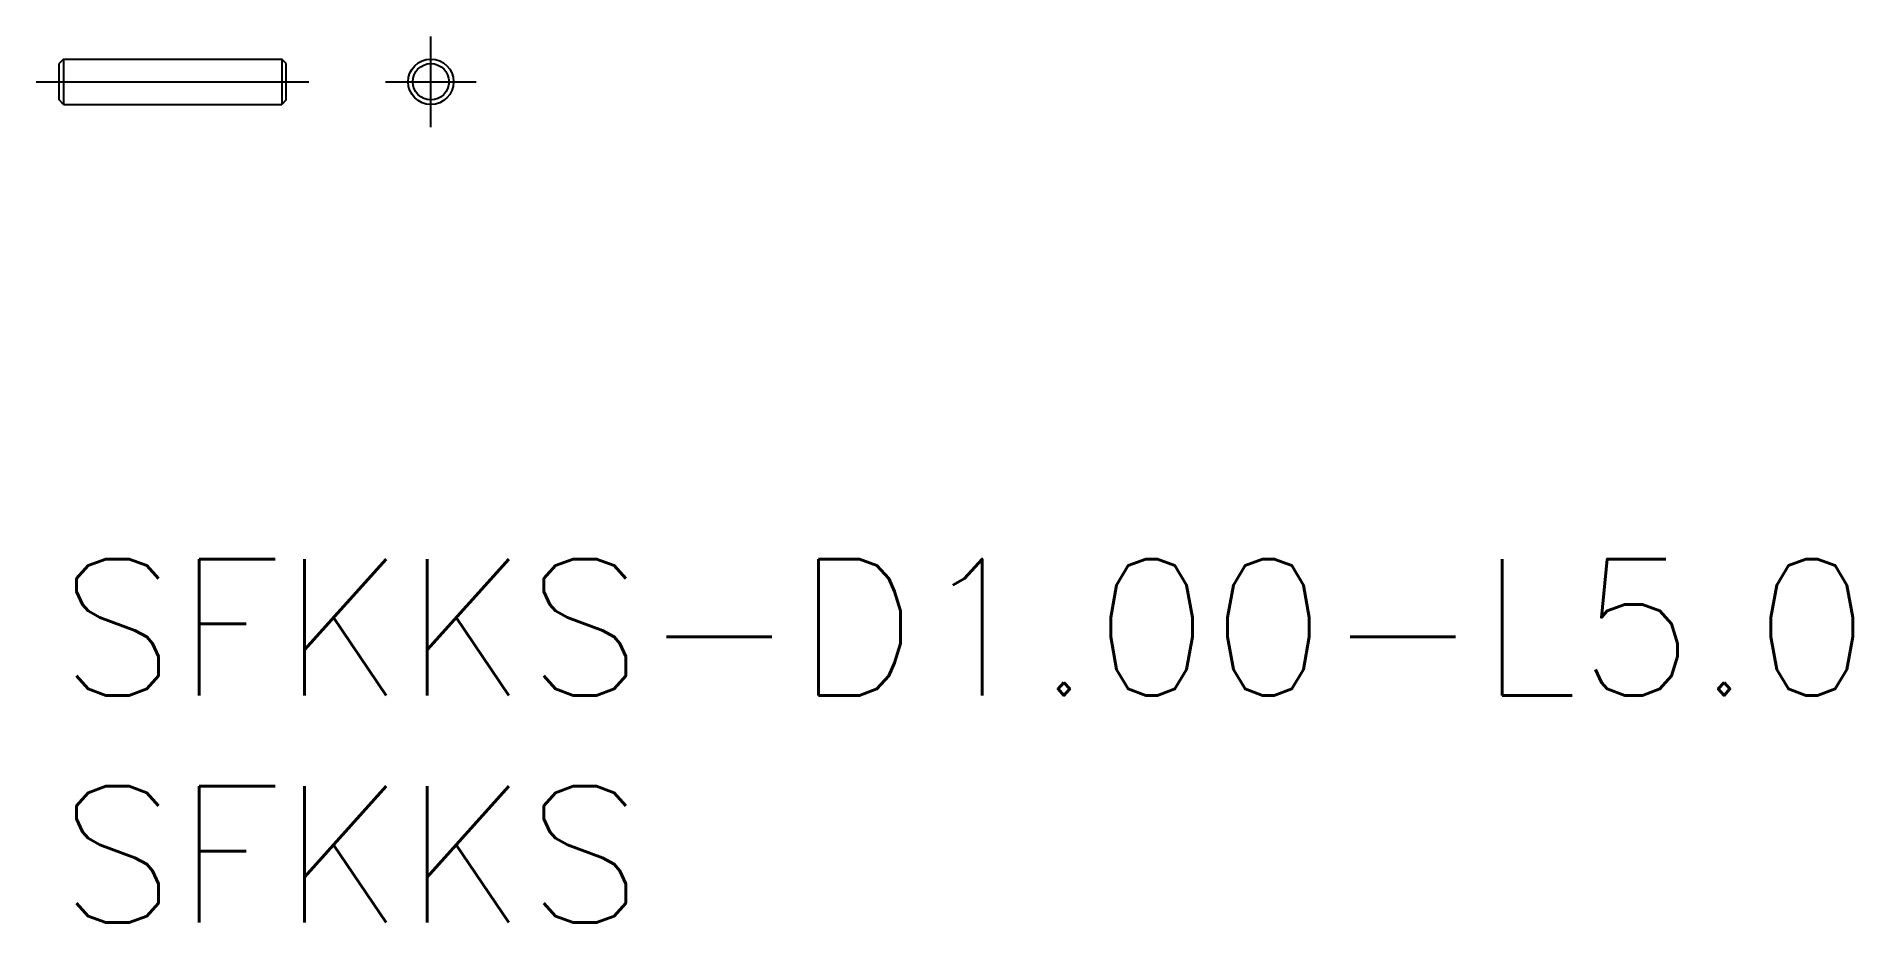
# Model space of a CAD drawing. Extents: x -0.5 to 39.5, y -8 to 11.5.
import ezdxf

# ---------------------------------------------------------------- set-up
doc = ezdxf.new("R2010")
doc.units = 0
doc.header["$LTSCALE"] = 0.5
doc.linetypes.add('CENTER', pattern=[50.8, 31.75, -6.35, 6.35, -6.35])
for name, color, linetype in [('MSM_CENTER', 1, 'CENTER'), ('MSM_CONTINUOUS', 7, 'CONTINUOUS'), ('MSM_PART_NUMBER', 7, 'CONTINUOUS')]:
    doc.layers.add(name, color=color, linetype=linetype)
doc.styles.get("Standard").update_dxf_attribs({"font": 'txt.shx', "height": 1, "bigfont": 'bigfont.shx'})

# ---------------------------------------------------------------- blocks, each defined once
blk = doc.blocks.new('*U8')
at = {"layer": 'MSM_PART_NUMBER'}
blk.add_text('SFKKS-D1.00-L5.0', height=3, dxfattribs=at).set_placement((0, -3))
blk = doc.blocks.new('*U9')
at = {"layer": 'MSM_PART_NUMBER'}
blk.add_text('SFKKS', height=3, dxfattribs=at).set_placement((0, -8))

msp = doc.modelspace()

# ---------------------------------------------------------------- linework, layer by layer
at = {"layer": 'MSM_CENTER'}
for p, q in [((8.182, 9.5), (8.182, 11.5)), ((-0.5, 10.5), (5.5, 10.5)), ((7.182, 10.5), (9.182, 10.5))]:
    msp.add_line(p, q, dxfattribs=at)
at = {"layer": 'MSM_CONTINUOUS'}
for p, q in [((0.1, 11), (0, 10.9)), ((0, 10.1), (0, 10.9)), ((0.1, 11), (4.9, 11)), ((0.1, 11), (0.1, 10)), ((5, 10.9), (4.9, 11)), ((4.9, 11), (4.9, 10)), ((5, 10.1), (5, 10.9)), ((0.1, 10), (0, 10.1)), ((0.1, 10), (4.9, 10)), ((5, 10.1), (4.9, 10))]:
    msp.add_line(p, q, dxfattribs=at)
for radius in [0.5, 0.4]:
    msp.add_circle((8.182, 10.5), radius, dxfattribs=at)

# ---------------------------------------------------------------- block references
for name in ['*U8', '*U9']:
    msp.add_blockref(name, (0, 0), dxfattribs=at)

doc.saveas('drawing.dxf')
